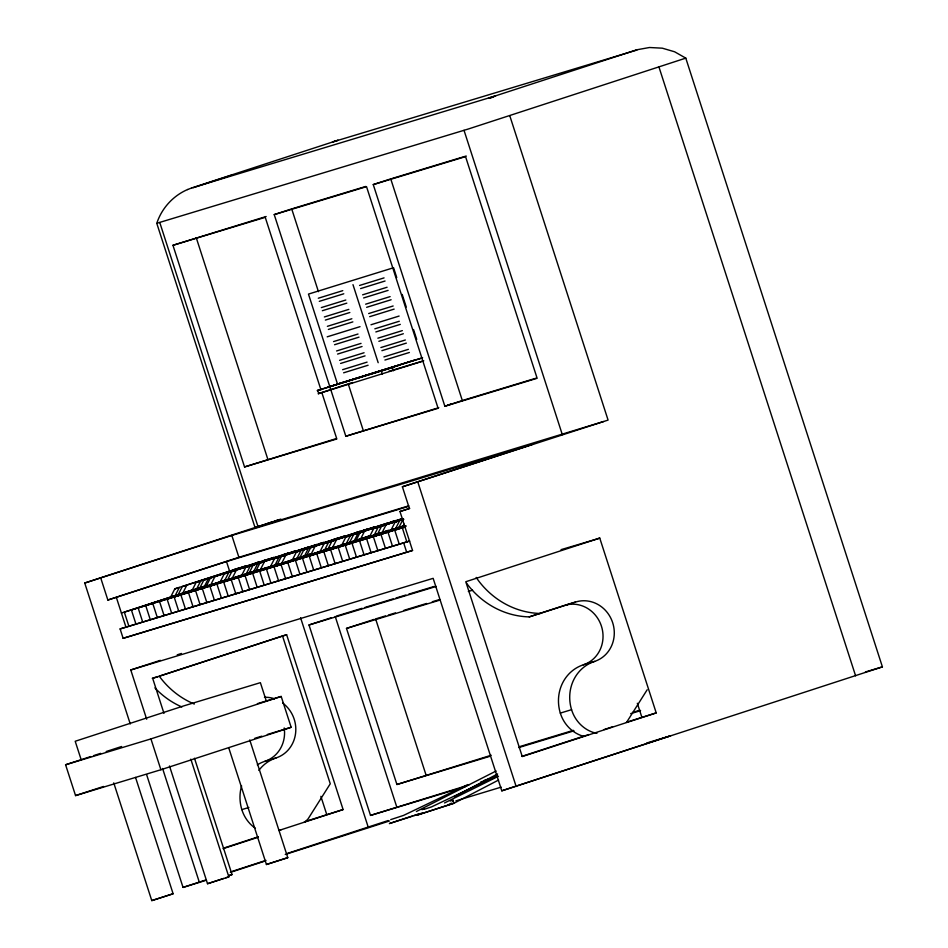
<?xml version="1.0" encoding="UTF-8"?>
<svg xmlns="http://www.w3.org/2000/svg" width="948" height="948" viewBox="0 0 948 948"><rect width="100%" height="100%" fill="white"/><g stroke="black" fill="none" stroke-linecap="round" stroke-linejoin="round"><path stroke-width="1.42" d="M174.811 588.85L170.604 597.121L175.107 595.759L179.314 587.476L174.811 588.85L246.042 565.897L182.289 586.575L178.082 594.846L182.585 593.484L186.792 585.212M196.177 582.368L191.97 590.64L196.473 589.277L200.68 581.005L196.177 582.368L259.977 561.678L255.486 563.041M203.832 580.046L199.625 588.317L204.128 586.954L208.335 578.683L203.832 580.046L274.173 557.377L210.349 578.079L206.143 586.35L210.646 584.987L214.852 576.716M224.261 573.86L220.054 582.131L224.558 580.769L228.764 572.497L224.261 573.86L288.121 553.158L283.618 554.521M231.822 571.573L227.615 579.844L232.118 578.481L236.325 570.198L231.822 571.573L295.563 550.895L291.06 552.257M309.498 546.676L245.769 567.342L241.562 575.614L246.065 574.251L250.272 565.98L316.94 544.413M257.655 563.74L253.448 572.011L248.945 573.374L253.163 565.103L323.695 542.375L319.192 543.737M274.517 558.633L270.31 566.904L274.802 565.541L279.02 557.27L274.517 558.633L345.072 535.893L281.295 556.583L277.089 564.854L281.58 563.491L285.798 555.22M296.416 551.997L292.209 560.268L296.712 558.905L300.919 550.634L296.416 551.997L360.133 531.33L355.642 532.693M303.87 549.733L299.663 558.005L304.154 556.642L308.373 548.371L303.87 549.733L367.575 529.067L363.084 530.442M310.624 547.695L306.405 555.966L310.908 554.604L315.115 546.332L310.624 547.695L374.33 527.029L369.827 528.391M387.839 522.941L324.098 543.607L319.891 551.878L324.394 550.515L328.601 542.244L395.719 520.547L391.216 521.91M402.39 518.592L345.878 537.006L341.659 545.278L346.162 543.915L350.369 535.644L402.758 518.568M358.048 533.321L353.829 541.592L349.326 542.955L353.545 534.684L403.03 518.651M401.869 519.397L373.702 528.569L369.495 536.852L373.998 535.478L378.205 527.207L402.201 519.468M386.061 524.825L381.843 533.108L377.351 534.471L381.558 526.199L402.568 519.445M395.115 522.087L390.896 530.359L395.399 528.996L399.618 520.725L395.115 522.087L403.836 519.35M402.829 519.753L398.622 528.024L403.125 526.661L404.322 524.291M626.545 722.412L647.176 689.765M305.339 821.762L308.064 818.918L330.26 783.783L282.528 635.978L159.276 676.149L160.046 677.251A83.661 78.103 73.1 0 0 194.304 704.056M338.128 140.209L332.404 142.034M424.111 808.964L421.99 809.663M496.136 770.997L416.397 811.512M454.376 796.711L497.593 773.935M454.068 803.217L417.618 814.96L454.068 803.217L452.611 800.29L454.068 803.217L498.553 780.05M447.598 805.184L451.521 803.134M444.517 802.956L498.494 776.258M187.657 189.505C173.14 195.703 161.634 208.347 156.787 223.349L255.095 527.728L603.675 421.516M467.921 784.541L403.587 815.399L390.73 819.617M497.167 775.677L431.506 806.902L424.183 809.296M337.452 140.423L191.567 188L495.425 95.926M157.309 223.136L468.454 128.964L685.783 58.124L882.41 666.871L501.788 790.822L433.153 578.339L130.777 669.975L146.679 719.224M255.095 527.728L263.852 524.706M495.65 95.855L490.14 98.272L488.445 98.165M113.748 782.87L151.775 900.6L173.117 893.763L135.54 777.431M173.117 893.763L151.775 900.6M169.491 765.984L207.517 883.714L223.621 878.464M194.47 758.222L232.047 874.554L228.823 875.656M190.821 759.147L228.847 876.876L207.517 883.714M228.859 748.173L266.435 864.505L287.777 857.667L249.751 739.938M287.777 857.667L266.435 864.505M187.574 189.541L191.603 187.988M450.241 801.06L453.061 800.053M264.978 524.327L272.301 521.91M422.998 812.792L389.379 823.563L412.593 815.932M274.647 521.139L278.357 519.931M193.108 187.74L232.758 174.811M488.943 98L635.598 50.197M635.67 50.434L636.926 50.019L332.701 141.951M321.87 392.685L336.824 438.971L244.548 466.937L172.951 245.295L266.163 216.511M274.233 214.603L366.521 186.638L438.106 408.28L345.83 436.246L274.233 214.603L291.711 208.904L318.445 291.676M373.263 184.587L465.551 156.621L537.137 378.276L444.861 406.242L373.263 184.587L390.742 178.899L462.328 400.542L536.438 378.086M352.49 382.494L318.173 393.728L423.649 360.904M244.548 466.937L336.35 438.58M345.83 436.246L438.794 407.676M447.515 405.223L451.544 403.907M444.861 406.242L462.328 400.542M130.255 723.952L84.739 583.032L280.857 519.113M84.739 583.032L231.833 535.454L533.428 444.067L402.39 486.774L409.453 508.626L399.961 511.505L412.546 550.468L123.133 638.312L120.112 628.939L409.631 541.012M402.39 486.774L608.083 420.083L509.775 115.703M100.796 578.162L107.859 600.025L238.896 557.306L408.801 505.817M107.859 600.025L226.489 561.548L408.469 506.398M399.961 511.505L409.714 508.329M121.415 613.048L175.842 595.308M180.013 593.946L191.152 590.32M207.162 585.307L131.393 609.955L135.908 623.95M207.659 585.319L138.147 607.905L142.662 621.912M207.304 585.651L145.731 605.606L150.258 619.601M226.359 579.714L159.525 601.435L164.04 615.43M225.98 579.986L167.109 599.136L171.635 613.131M242.06 575.021L174.159 597.003L178.674 610.998M256.861 570.305L188.498 592.654L193.013 606.649M257.181 570.305L195.537 590.521L200.052 604.516M267.063 567.473L202.291 588.471L206.806 602.466M279.399 563.61L209.875 586.172L214.402 600.167M279.719 563.61L223.669 581.989L228.195 595.984M309.664 554.177L231.229 579.702L235.779 593.685L239.275 592.547M310.849 553.952L238.304 577.557L242.818 591.552M311.062 554.177L245.046 575.519L249.573 589.514M332.001 547.565L259.681 571.087L264.208 585.082M332.866 547.34L266.435 569.037L270.95 583.032M332.44 547.695L274.019 566.738L278.546 580.733M369.542 535.881L281.058 564.605L285.585 578.6M369.862 535.881L295.409 560.256L299.923 574.251M369.862 536.201L302.448 558.123L306.962 572.118M388.561 530.276L309.202 556.073L313.717 570.068M372.825 535.561L323.825 551.641L328.352 565.636M375.254 534.885L388.182 530.548M404.595 525.512L330.579 549.603L335.106 563.598M404.109 525.844L338.163 547.292L342.69 561.287M404.974 525.69L345.214 545.159L349.729 559.154M405.91 525.749L359.553 540.822L364.068 554.817M405.614 525.962L366.592 538.689L371.106 552.684M405.306 526.223L373.346 536.639L377.861 550.634M405.234 526.424L380.93 534.34L385.457 548.335M405.839 526.531L394.724 530.157L399.25 544.152M404.997 526.981L402.319 527.858L406.834 541.853M120.112 628.939L409.524 541.107M123.133 638.312L412.546 550.468M130.777 669.975L160.331 660.341M177.217 654.831L181.435 653.456M465.219 786.71L370.514 815.41L309.001 624.981L331.077 617.788M278.913 830.472L343.105 809.556L286.64 634.733L152.687 678.389L163.98 713.358M599.752 538.073L465.8 581.728L522.265 756.551L656.217 712.896L599.752 538.073L597.133 538.867M490.412 756.16L396.916 784.494L346.494 628.405L374.235 619.364M257.406 703.653L281.189 696.448L291.154 727.282L160.899 769.74L75.556 795.597L65.59 764.763L90.807 756.54M93.603 755.627L100.607 753.352M106.212 751.527L121.617 746.503M65.59 764.763L150.933 738.895L281.189 696.448M466.499 583.056L467.269 584.158A83.661 78.103 73.1 0 0 529.245 616.887L564.19 605.499A31.166 29.092 73.1 0 1 601.423 626.142A31.166 29.092 73.1 0 1 583.34 664.821A39.378 36.759 73.1 0 0 560.315 713.097A33.82 31.58 73.1 0 0 581.823 735.79L584.418 736.395M529.245 616.887L575.436 602.087A31.166 29.092 73.1 0 1 612.681 622.729A31.166 29.092 73.1 0 1 594.597 661.408A39.378 36.759 73.1 0 0 571.561 709.685L560.315 713.097M75.556 795.597L103.569 786.461M396.916 784.494L491.194 755.26M223.491 848.164L258.377 836.788M304.415 821.786L343.105 809.556M223.1 848.661L257.986 837.297M521.85 756.362L588.827 734.534M604.172 729.522L612.55 726.796M626.498 722.246L656.217 712.896M370.514 815.41L468.81 785.015M146.632 774.682L183.047 887.411L205.538 880.076M232.236 871.378L265.961 860.381M287.043 853.508L388.23 820.53M183.047 887.411L206.439 880.159M230.364 872.361L265.558 860.891M285.253 854.468L389.498 820.98M501.788 790.822L670.686 735.766L646.655 743.054M391.346 367.978L317.165 390.6L414.24 360.204M414.003 815.493L419.609 813.704M318.303 298.229L342.773 290.657M359.588 285.455L384.059 277.894M319.31 301.346L343.78 293.785M360.607 288.583L385.066 281.011M321.325 307.59L345.795 300.03M362.622 294.828L387.08 287.256M322.344 310.719L346.802 303.147M363.629 297.945L388.099 290.384M324.358 316.952L348.817 309.392M365.644 304.19L390.114 296.617M325.365 320.08L349.836 312.508M366.651 307.306L391.121 299.746M327.38 326.325L351.85 318.753M368.665 313.551L393.136 305.991M328.387 329.442L352.857 321.882M369.673 316.679L394.143 309.107M327.202 336.824L360.027 326.669M370.988 324.761L399.12 316.051M333.542 341.588L358.012 334.028M374.839 328.826L399.298 321.254M334.561 344.716L359.019 337.144M375.846 331.942L400.305 324.382M336.576 350.961L361.034 343.389M377.861 338.187L402.331 330.627M337.583 354.078L362.053 346.506M378.868 341.304L403.338 333.743M339.597 360.323L364.068 352.751M380.883 347.549L405.353 339.988M340.605 363.44L365.075 355.879M381.89 350.677L406.36 343.105M342.619 369.684L367.089 362.124M383.904 356.922L408.375 349.35M343.626 372.813L368.097 365.241M384.924 360.039L409.382 352.478M229.013 875.454L232.047 874.554M225.814 877.777L228.847 876.876M293.11 208.477L365.81 186.448M392.14 178.473L466.238 156.017M172.951 245.295L265.239 217.329L320.969 389.877M398.468 365.561L327.842 387.163L422.63 357.787L337.5 384.023L308.467 294.093L393.574 267.739L396.75 277.574M388.668 371.379L423.555 360.809M234.097 569.523L238.6 568.16M262.928 560.789L267.419 559.427M333.815 539.305L338.317 537.943M245.769 567.342L250.272 565.98M324.098 543.607L328.601 542.244M345.878 537.006L350.369 535.644M373.702 528.569L378.205 527.207M405.116 527.017L124.318 612.1L128.845 626.095M336.623 616.01L362.065 608.296M364.897 607.443L393.171 598.875M395.991 598.022L405.886 595.012M408.718 594.159L434.16 586.457M309.001 624.981L436.222 586.433M282.528 635.978L286.64 634.733M152.249 678.282L157.878 676.576M385.528 615.904L375.621 618.914L426.031 775.002M388.372 615.051L395.446 612.906M403.955 610.322L426.612 603.461M432.288 601.743L439.362 599.598M346.494 628.405L440.002 600.072M468.336 591.481L472.578 590.201M565.589 605.073L575.436 602.087M254.775 738.302L261.767 736.181M267.36 734.487L291.154 727.282M257.323 764.846A39.378 36.759 73.1 0 1 264.871 761.327L276.117 757.914A31.166 29.092 73.1 0 0 295.586 733.29A31.166 29.092 73.1 0 0 282.658 703.049M583.34 664.821L594.597 661.408M241.61 785.88A39.378 36.759 73.1 0 0 241.835 809.604L248.874 807.471M519.528 746.669L573.362 730.351M632.873 712.327L639.947 710.182M518.746 747.569L574.002 730.837M630.669 713.654L640.587 710.656M484.357 780.311L497.084 776.459M480.766 781.993L493.481 778.142M865.429 671.954L882.41 666.871M455.905 800.859L501.125 787.148M561.05 549.65L597.868 538.76M684.61 58.42L685.783 58.124L674.62 51.785L662.308 48.182L649.499 47.507L636.89 49.77M596.967 733.29L593.081 732.389A33.82 31.58 73.1 0 1 571.561 709.685M279.79 830.093L280.691 830.306M476.204 577.415L478.527 580.745A83.661 78.103 73.1 0 0 540.49 613.486M658.979 67.071L855.606 675.829M464.022 130.326L562.342 434.705M637.329 703.262L641.855 717.245M402.201 294.437L406.277 307.081M413.541 329.56L416.717 339.396M392.401 367.634L393.408 370.763M417.843 482.094L516.15 786.473M381.38 371.166L382.388 374.282M352.976 284.661L378.181 362.705M403.694 543.003L406.728 552.376M348.343 384.26L363.297 430.546M387.969 532.207L392.496 546.202M317.734 390.446L318.741 393.574M351.957 543.121L356.484 557.116M316.786 553.774L321.313 567.769M335.213 616.437L396.726 806.866M196.248 237.699L267.846 459.342M287.813 562.555L292.339 576.55M300.575 617.729L368.298 827.403M159.774 222.519L258.093 526.898M252.642 573.22L257.157 587.215M320.874 796.332L326.74 814.51M231.833 535.454L238.896 557.306M226.489 561.548L229.854 571.952M266.364 701.165L260.38 682.667L183.746 705.893L75.2 741.265L81.184 759.763M216.914 584.039L221.441 598.034M180.902 594.953L185.429 608.948M152.77 603.473L157.297 617.468M116.367 597.441L125.93 627.043M162.582 768.473L199.4 882.458M150.933 738.895L160.899 769.74M284.199 727.945A31.166 29.092 73.1 0 1 264.871 761.327M255.415 828.303A33.82 31.58 73.1 0 1 241.835 809.604M181.85 706.959A83.661 78.103 73.1 0 1 154.891 687.881M264.445 697.278A31.166 29.092 73.1 0 1 274.553 698.783M258.875 770.38A39.378 36.759 73.1 0 1 276.117 757.914M259.918 563.053L255.711 571.324L260.214 569.961L264.421 561.69L259.918 563.053M331.942 541.225L327.735 549.508L332.238 548.134L336.445 539.862L331.942 541.225M359.967 532.74L355.761 541.012L360.264 539.649L364.47 531.378L359.967 532.74"/></g></svg>
